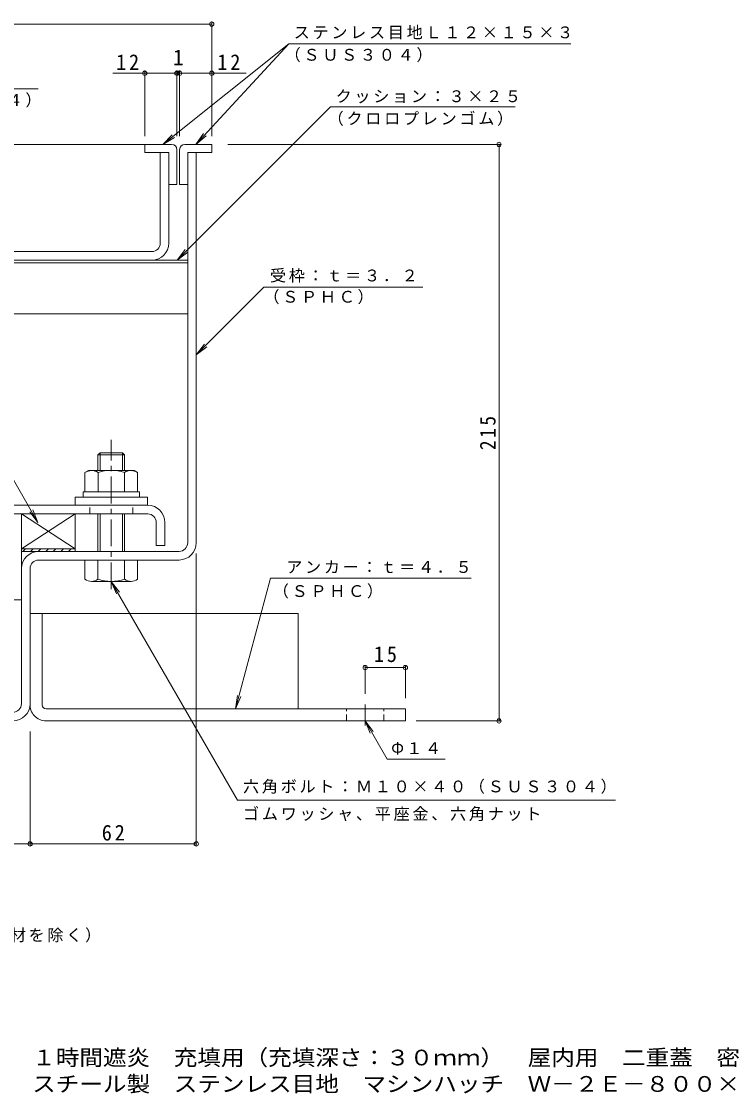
# Model space of a CAD drawing. Units: millimetres at full size. Extents: x -526 to 546, y -392 to 381.
# Drawn here: x -104 to 160.8, y -392.4 to 7.4 of the extents above; entities that cross this region are included whole.
import ezdxf
from ezdxf.enums import TextEntityAlignment as Align

# ---------------------------------------------------------------- set-up
doc = ezdxf.new("R2010")
doc.units = ezdxf.units.MM
doc.header["$LTSCALE"] = 2
doc.header["$PDMODE"] = 32
doc.header["$PDSIZE"] = 1.6
doc.linetypes.add('CHAIN1', pattern=[8, 5, -1, 1, -1])
doc.linetypes.add('DASHED1', pattern=[1.8, 1.2, -0.6])
for name, color, linetype, lineweight in [('D-1', 2, 'Continuous', 9), ('D-2', 3, 'Continuous', 9), ('D-3', 4, 'Continuous', 9), ('D-5', 7, 'Continuous', 9), ('D-6', 6, 'Continuous', 9), ('D-7', 5, 'Continuous', 5), ('D-A', 3, 'Continuous', 9), ('D-C', 5, 'Continuous', 9), ('D-E', 3, 'Continuous', 9), ('D-F', 7, 'Continuous', 9), ('F-5_F-5ﾚｲﾔ', 7, 'Continuous', 9)]:
    doc.layers.add(name, color=color, linetype=linetype, lineweight=lineweight)
doc.styles.add('ＭＳ ゴシック', font='')
doc.styles.get('ＭＳ ゴシック').set_extended_font_data('MS Gothic')

msp = doc.modelspace()

# ---------------------------------------------------------------- linework, layer by layer
at = {"layer": 'D-1'}
for p, q in [((-42.021, -187.07), (-42.021, -41.469)), ((-42.021, -41.469), (-38.821, -41.469)), ((-38.821, -41.469), (-38.821, -187.07)), ((-45.221, -190.27), (-97.62, -190.27)), ((-75.52, -193.47), (-97.62, -193.47)), ((-65.52, -193.47), (-45.221, -193.47)), ((-104.02, -247.07), (-104.02, -196.67)), ((-100.82, -196.67), (-100.82, -247.07))]:
    msp.add_line(p, q, dxfattribs=at)
for centre, radius, start, end in [((-45.221, -187.07), 6.4, 270, 0), ((-45.221, -187.07), 3.2, 270, 0), ((-97.62, -196.67), 6.4, 90, 180), ((-97.62, -196.67), 3.2, 90, 180), ((-107.22, -247.07), 3.2, 270, 0), ((-107.22, -247.07), 6.4, 270, 0)]:
    msp.add_arc(centre, radius, start, end, dxfattribs=at)
at = {"layer": 'D-2'}
for p, q in [((-49.02, -41.469), (-52.22, -41.469)), ((-52.22, -75.269), (-52.22, -41.469)), ((-49.02, -75.269), (-49.02, -41.469)), ((-55.42, -78.469), (-419.793, -78.469)), ((-419.793, -81.669), (-55.42, -81.669))]:
    msp.add_line(p, q, dxfattribs=at)
for radius in [3.2, 6.4]:
    msp.add_arc((-55.42, -75.269), radius, 270, 0, dxfattribs=at)
at = {"layer": 'D-3'}
for p, q in [((-48.02, -38.469), (-419.793, -38.469)), ((-43.021, -38.469), (-33.021, -38.469)), ((-49.02, -41.469), (-49.02, -53.469)), ((-46.02, -40.469), (-46.02, -53.469)), ((-45.021, -40.469), (-45.021, -53.469)), ((-42.021, -41.469), (-42.021, -53.469)), ((-49.02, -53.469), (-46.02, -53.469)), ((-45.021, -53.469), (-42.021, -53.469))]:
    msp.add_line(p, q, dxfattribs=at)
for points in [[(-58.02, -38.469), (-58.02, -41.469), (-49.02, -41.469)], [(-33.021, -38.469), (-33.021, -41.469), (-42.021, -41.469)]]:
    msp.add_lwpolyline(points, dxfattribs=at)
for centre, start, end in [((-48.02, -40.469), 0, 90), ((-43.021, -40.469), 90, 180)]:
    msp.add_arc(centre, 2, start, end, dxfattribs=at)
at = {"layer": 'D-5'}
for p, q in [((-4.311, -0.989), (-51.239, -38.469)), ((-4.311, -0.989), (-39.015, -38.469)), ((-4.311, -0.989), (100.857, -0.989)), ((-97.765, -17.709), (-152.416, -17.709)), ((11.253, -24.442), (-45.974, -81.669)), ((11.253, -24.442), (80.16, -24.442)), ((-51.238, -38.468), (-47.772, -34.864)), ((-51.238, -38.468), (-46.958, -35.884)), ((-39.015, -38.469), (-36.126, -34.388)), ((-39.015, -38.469), (-35.168, -35.275)), ((-45.974, -81.669), (-42.93, -77.702)), ((-45.974, -81.669), (-42.007, -78.625)), ((-13.626, -91.761), (-38.821, -116.957)), ((-13.626, -91.761), (45.642, -91.761)), ((-38.821, -116.957), (-35.777, -112.99)), ((-38.821, -116.957), (-34.854, -113.913)), ((-112.688, -153.72), (-97.848, -179.423)), ((-97.848, -179.423), (-100.892, -175.457)), ((-97.848, -179.423), (-99.761, -174.804)), ((-70.52, -201.47), (-68.607, -206.089)), ((-11.074, -200.211), (-24.139, -248.97)), ((-11.074, -200.211), (63.734, -200.211)), ((-24.139, -248.97), (-23.486, -244.012)), ((-24.139, -248.97), (-22.225, -244.35)), ((24.18, -253.47), (32.402, -267.712)), ((24.18, -253.47), (26.093, -258.089)), ((24.18, -253.47), (27.223, -257.436)), ((32.402, -267.712), (54.013, -267.712)), ((-23.398, -283.089), (117.576, -283.089))]:
    msp.add_line(p, q, dxfattribs=at)
msp.add_lwpolyline([(-23.398, -283.089), (-70.52, -201.47), (-67.477, -205.437)], dxfattribs=at)
at = {"layer": 'D-6'}
for p, q in [((-42.021, -81.669), (-419.793, -81.669)), ((-42.021, -82.669), (-167.52, -82.669)), ((-204.02, -101.669), (-42.021, -101.669)), ((-84.02, -176.27), (-104.02, -189.27)), ((-104.02, -176.27), (-104.02, -189.27)), ((-84.02, -189.27), (-104.02, -189.27))]:
    msp.add_line(p, q, dxfattribs=at)
at = {"layer": 'D-6', "color": 134, "lineweight": 5}
msp.add_line((-104.02, -176.27), (-107.021, -176.27), dxfattribs=at)
msp.add_lwpolyline([(-104.02, -176.27), (-104.02, -208.27), (-107.021, -208.27)], dxfattribs=at)
at = {"layer": 'D-6'}
msp.add_lwpolyline([(-84.02, -189.27), (-84.02, -176.27), (-104.02, -176.27)], close=True, dxfattribs=at)
at = {"layer": 'D-7', "linetype": 'CHAIN1'}
msp.add_line((-70.52, -204.347), (-70.52, -148.618), dxfattribs=at)
at = {"layer": 'D-7'}
for p, q in [((-74.708, -153.47), (-75.52, -154.282)), ((-65.52, -154.282), (-75.52, -154.282)), ((-75.52, -160.07), (-75.52, -154.282)), ((-66.332, -153.47), (-74.708, -153.47)), ((-74.708, -160.07), (-74.708, -153.47)), ((-66.332, -153.47), (-65.52, -154.282)), ((-66.332, -160.07), (-66.332, -153.47)), ((-65.52, -154.282), (-65.52, -160.07)), ((-75.52, -190.27), (-75.52, -176.27)), ((-74.708, -190.27), (-74.708, -176.27)), ((-66.332, -190.27), (-66.332, -176.27)), ((-65.52, -176.27), (-65.52, -190.27)), ((-80.32, -200.575), (-80.32, -193.47)), ((-60.72, -193.47), (-80.32, -193.47)), ((-75.52, -200.575), (-75.52, -193.47)), ((-65.52, -193.47), (-65.52, -200.575)), ((-60.72, -200.575), (-60.72, -193.47)), ((-63.12, -201.47), (-77.92, -201.47))]:
    msp.add_line(p, q, dxfattribs=at)
at = {"layer": 'D-7', "color": 2, "lineweight": 9}
for p, q in [((-80.335, -160.829), (-79.02, -160.07)), ((-80.335, -160.829), (-80.335, -168.07)), ((-62.02, -160.07), (-79.02, -160.07)), ((-75.428, -160.829), (-75.428, -168.07)), ((-65.613, -160.829), (-65.613, -168.07))]:
    msp.add_line(p, q, dxfattribs=at)
at = {"layer": 'D-7', "color": 134}
for p, q in [((-84.02, -170.07), (-84.02, -173.07)), ((-84.02, -170.07), (-57.02, -170.07)), ((-57.02, -170.07), (-57.02, -173.07)), ((-84.02, -173.07), (-57.02, -173.07))]:
    msp.add_line(p, q, dxfattribs=at)
at = {"layer": 'D-7', "color": 6, "lineweight": 9}
for p, q in [((-81.02, -168.07), (-81.02, -170.07)), ((-81.02, -170.07), (-60.02, -170.07))]:
    msp.add_line(p, q, dxfattribs=at)
at = {"layer": 'D-7', "color": 2, "lineweight": 9}
msp.add_lwpolyline([(-62.02, -160.07), (-60.705, -160.829), (-60.705, -168.07), (-80.335, -168.07)], dxfattribs=at)
at = {"layer": 'D-7', "color": 6, "lineweight": 9}
msp.add_lwpolyline([(-81.02, -168.07), (-60.02, -168.07), (-60.02, -170.07)], dxfattribs=at)
at = {"layer": 'D-7', "color": 2, "lineweight": 9}
for centre, radius, start, end in [((-77.439, -165.846), 5.793, 94.38438, 120), ((-78.035, -164.909), 4.842, 57.42749, 88.18784), ((-70.52, -176.31), 16.241, 72.41188, 107.5881), ((-63.006, -164.909), 4.842, 91.81215, 122.57249), ((-63.602, -165.846), 5.793, 59.99998, 85.6156)]:
    msp.add_arc(centre, radius, start, end, dxfattribs=at)
at = {"layer": 'D-7'}
for centre, radius, start, end in [((-77.92, -197.804), 3.666, 229.1022, 310.89809), ((-70.52, -187.054), 14.416, 249.70546, 290.29454), ((-63.12, -197.804), 3.666, 229.10191, 310.8978)]:
    msp.add_arc(centre, radius, start, end, dxfattribs=at)
at = {"layer": 'D-A'}
for p, q in [((-56.92, -173.07), (-419.793, -173.07)), ((-56.92, -176.27), (-419.793, -176.27)), ((-53.72, -179.47), (-53.72, -188.07)), ((-50.52, -179.47), (-50.52, -188.07)), ((-53.72, -188.07), (-50.52, -188.07))]:
    msp.add_line(p, q, dxfattribs=at)
at = {"layer": 'D-A', "linetype": 'DASHED1'}
for p, q in [((-78.521, -176.27), (-78.521, -173.07)), ((-62.52, -176.27), (-62.52, -173.07))]:
    msp.add_line(p, q, dxfattribs=at)
at = {"layer": 'D-A'}
for radius in [6.4, 3.2]:
    msp.add_arc((-56.92, -179.47), radius, 0, 90, dxfattribs=at)
at = {"layer": 'D-C', "color": 7}
for p, q in [((-103.45, -190.27), (-102.45, -189.27)), ((-100.622, -190.27), (-99.622, -189.27)), ((-97.794, -190.27), (-96.794, -189.27)), ((-94.965, -190.27), (-93.965, -189.27)), ((-92.137, -190.27), (-91.137, -189.27)), ((-89.308, -190.27), (-88.308, -189.27)), ((-86.48, -190.27), (-85.48, -189.27))]:
    msp.add_line(p, q, dxfattribs=at)
msp.add_lwpolyline([(-84.02, -189.27), (-84.02, -190.27), (-104.02, -190.27), (-104.02, -189.27)], close=True, dxfattribs=at)
at = {"layer": 'D-E'}
for p, q in [((-100.82, -213.469), (-100.82, -247.07)), ((-100.82, -213.469), (-96.32, -213.469)), ((-96.32, -247.47), (-96.32, -213.469)), ((-94.82, -248.97), (39.18, -248.97)), ((39.18, -248.97), (39.18, -253.47)), ((39.18, -253.47), (-94.82, -253.47))]:
    msp.add_line(p, q, dxfattribs=at)
at = {"layer": 'D-E', "linetype": 'CHAIN1'}
msp.add_line((24.18, -255.216), (24.18, -247.327), dxfattribs=at)
at = {"layer": 'D-E', "linetype": 'DASHED1'}
for p, q in [((17.18, -253.47), (17.18, -248.97)), ((31.18, -253.47), (31.18, -248.97))]:
    msp.add_line(p, q, dxfattribs=at)
at = {"layer": 'D-E'}
msp.add_lwpolyline([(-96.32, -213.469), (-0.82, -213.469), (-0.82, -248.97)], dxfattribs=at)
for radius, start in [(6, 176.17647), (1.5, 180.00027)]:
    msp.add_arc((-94.82, -247.47), radius, start, 270, dxfattribs=at)
at = {"layer": 'D-F'}
for p, q in [((-33.021, 6.368), (-419.793, 6.368)), ((-33.021, -35.469), (-33.021, 7.368)), ((-69.934, -11.944), (-46.021, -11.944)), ((-58.021, -35.469), (-58.021, -10.944)), ((-46.021, -35.469), (-46.021, -10.944)), ((-46.021, -11.944), (-45.021, -11.944)), ((-45.021, -35.469), (-45.021, -10.944)), ((-45.021, -11.944), (-20.151, -11.944)), ((74.705, -38.469), (-27.02, -38.469)), ((74.105, -253.47), (74.105, -38.469)), ((-38.821, -299.963), (-38.821, -191.07)), ((24.18, -233.008), (24.18, -243.327)), ((24.18, -233.608), (39.18, -233.608)), ((39.18, -233.008), (39.18, -244.97)), ((74.705, -253.47), (43.18, -253.47)), ((-100.807, -299.963), (-100.807, -257.47)), ((-154.021, -299.363), (-100.807, -299.363)), ((-100.807, -299.363), (-38.821, -299.363))]:
    msp.add_line(p, q, dxfattribs=at)
for p in [(-33.021, 6.368), (-58.021, -11.944), (-46.021, -11.944), (-45.021, -11.944), (-33.021, -11.944), (74.105, -38.469), (24.18, -233.608), (39.18, -233.608), (74.105, -253.47), (-100.807, -299.363), (-38.821, -299.363)]:
    msp.add_point(p, dxfattribs=at)

# ---------------------------------------------------------------- texts
at = {"layer": 'D-5', "char_height": 4.399, "attachment_point": 7, "style": 'ＭＳ ゴシック'}
for s, insert in [('\\T1.17;ステンレス目地Ｌ１２×１５×３', (-2.473, 0.645)), ('\\T1.17;（ＳＵＳ３０４）', (-5.84, -7.843)), ('\\T1.17;（ＳＵＳ３０４）', (-151.679, -24.722)), ('\\T1.17;クッション：３×２５', (13.163, -23.177)), ('\\T1.17;（クロロプレンゴム）', (10.199, -31.597)), ('\\T1.17;受枠：ｔ＝３．２', (-11.326, -90.05)), ('\\T1.17;（ＳＰＨＣ）', (-13.758, -98.079)), ('\\T1.17;アンカー：ｔ＝４．５', (-5.266, -198.507)), ('\\T1.17;（ＳＰＨＣ）', (-10.262, -207.828)), ('\\T1.17;Φ１４', (33.863, -266.008)), ('\\T1.17;六角ボルト：Ｍ１０×４０（ＳＵＳ３０４）', (-21.369, -280.685)), ('\\T1.17;ゴムワッシャ、平座金、六角ナット', (-21.369, -290.85)), ('\\T1.17;表面処理：下塗り＋焼付塗装（但し目地、把手、パッキン、クッション材を除く）', (-333.02, -336.121))]:
    msp.add_mtext(s, dxfattribs=dict(at, insert=insert))
at = {"layer": 'D-F', "color": 2, "style": 'ＭＳ ゴシック'}
msp.add_text('1', height=5.865, dxfattribs=at).set_placement((-47.521, -10.744), align=Align.BOTTOM_LEFT)
at = {"layer": 'D-F', "color": 2, "char_height": 5.865, "attachment_point": 7, "style": 'ＭＳ ゴシック'}
for s, insert in [('\\T1.27;\\W0.95;12', (-68.714, -10.744)), ('\\T1.27;\\W0.95;12', (-30.966, -10.744)), ('\\T1.27;\\W0.95;15', (27.43, -231.608)), ('\\T1.27;\\W0.95;62', (-74.064, -298.163))]:
    msp.add_mtext(s, dxfattribs=dict(at, insert=insert))
at = {"layer": 'D-F', "color": 2, "insert": (72.905, -152.469), "char_height": 5.865, "attachment_point": 7, "rotation": 90, "style": 'ＭＳ ゴシック'}
msp.add_mtext('\\T1.27;\\W0.9;215', dxfattribs=at)
at = {"layer": 'F-5_F-5ﾚｲﾔ', "color": 2, "style": 'ＭＳ ゴシック', "width": 1.1}
for s, p in [('１時間遮炎\u3000充填用（充填深さ：３０ｍｍ）\u3000屋内用\u3000二重蓋\u3000密閉形（防水・防臭形）', (-100.021, -383.701)), ('スチール製\u3000ステンレス目地\u3000マシンハッチ\u3000Ｗ－２Ｅ－８００×１２００－Ｌ', (-100.021, -393.542))]:
    msp.add_text(s, height=5.865, dxfattribs=at).set_placement(p, align=Align.BOTTOM_LEFT)

doc.saveas('drawing.dxf')
